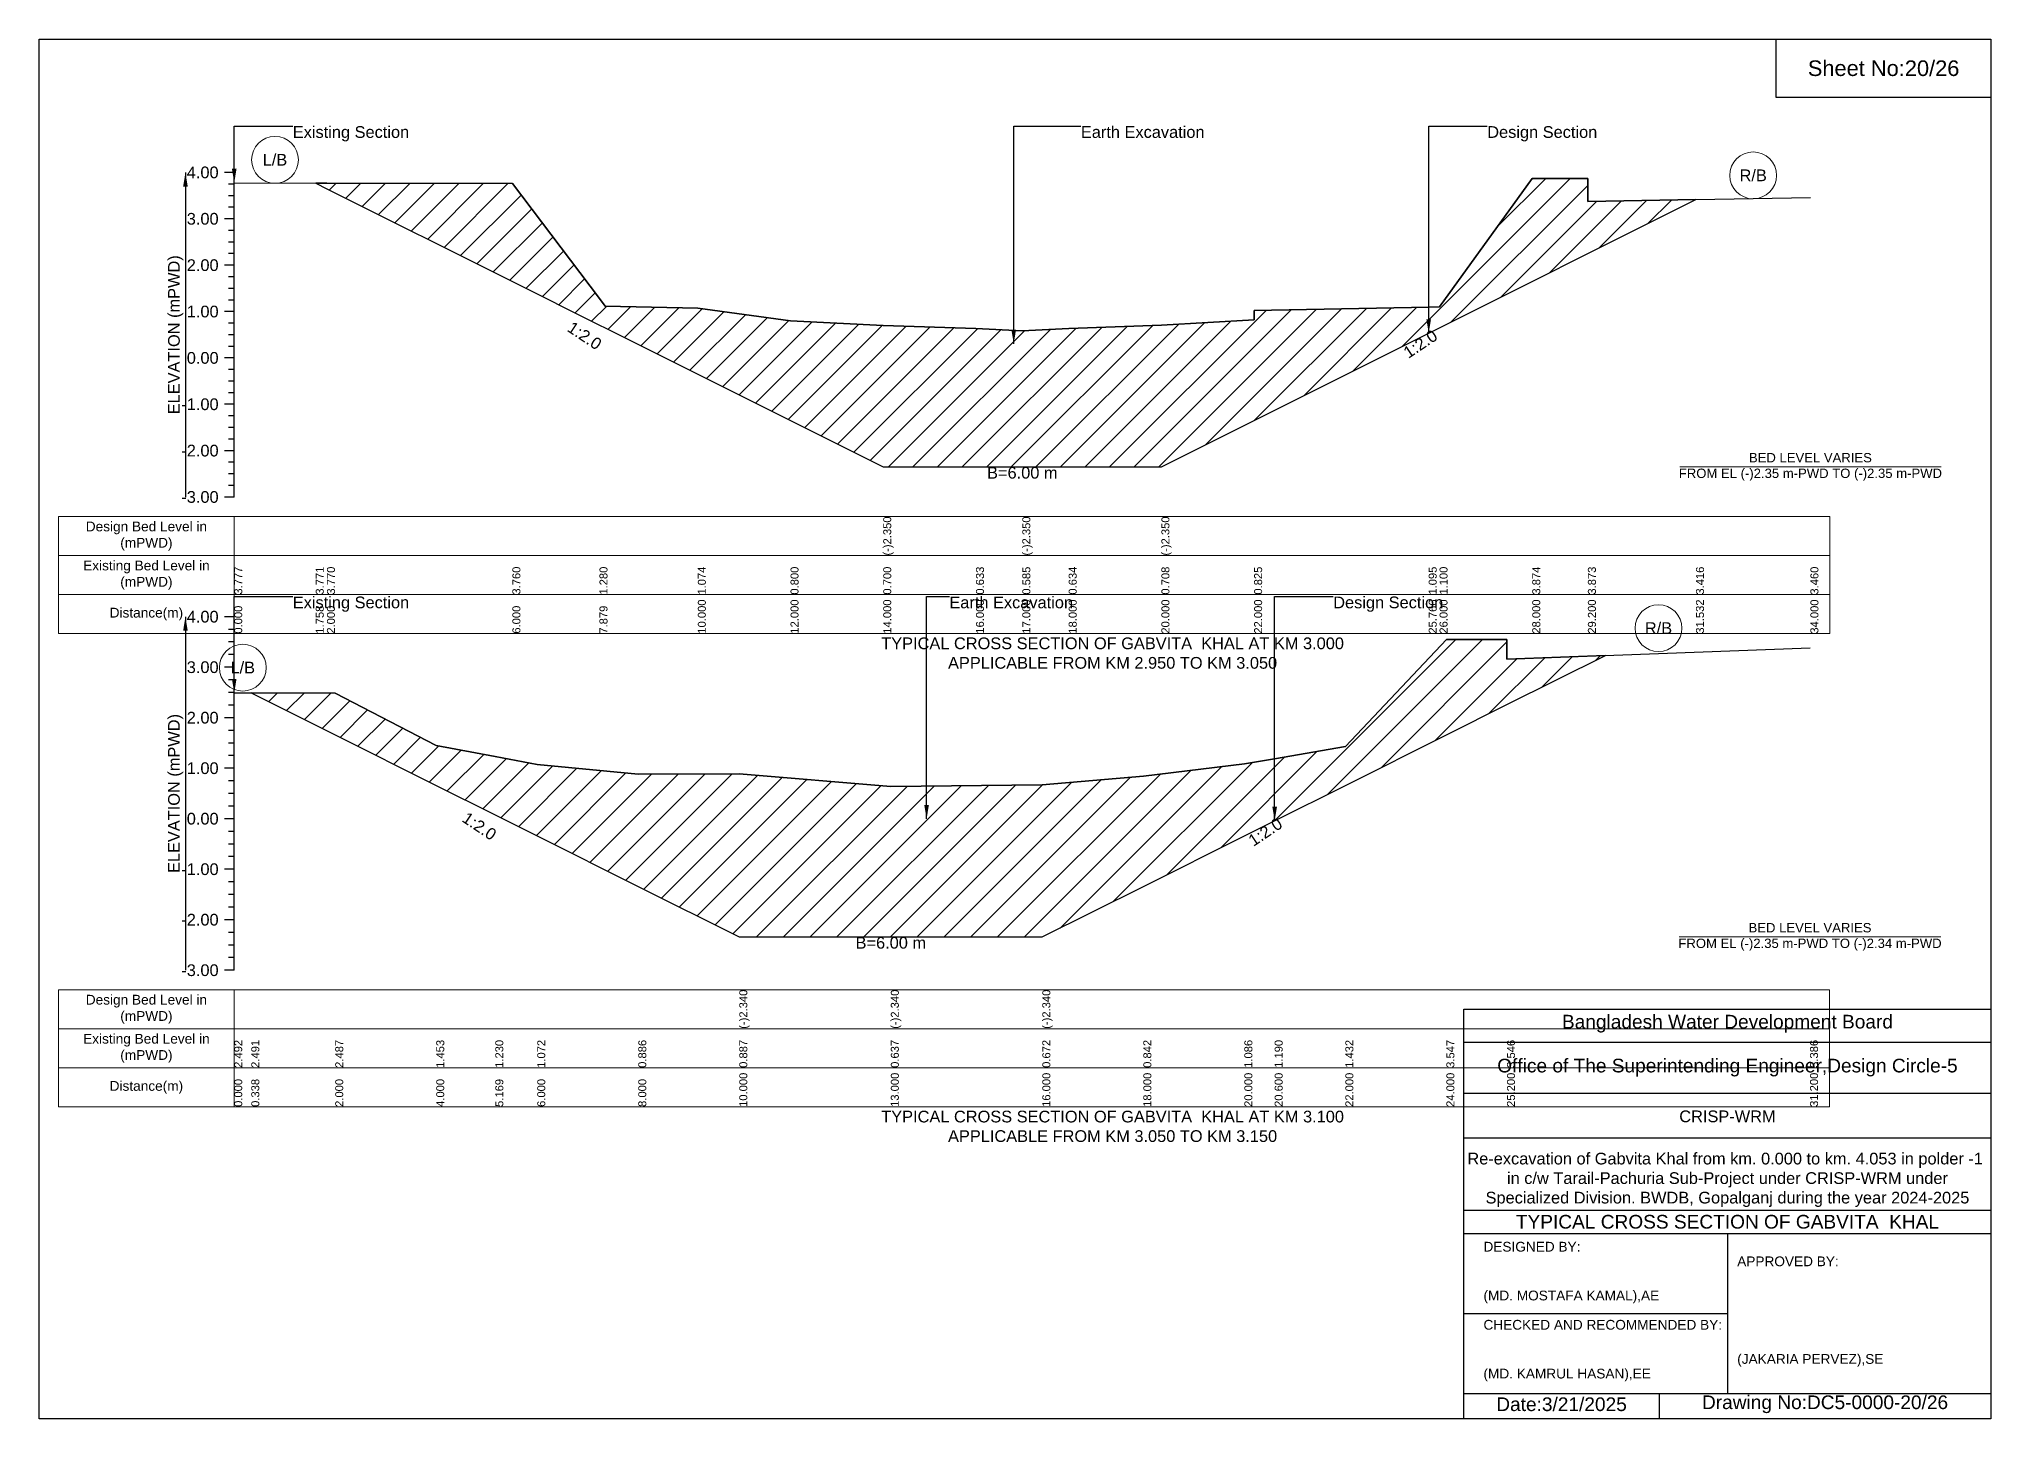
# Model space of a CAD drawing. Header units: feet. Extents: x 91000 to 358000, y -5687 to 0.
# Drawn here: x 290000 to 298000, y -5656 to 0 of the extents above; entities that cross this region are included whole.
import ezdxf

# ---------------------------------------------------------------- set-up
doc = ezdxf.new("R2010")
doc.units = ezdxf.units.FT
doc.header["$LTSCALE"] = 7
doc.header["$MEASUREMENT"] = 0
for name, color, linetype, lineweight in [('Cross section Data Border', 7, 'Continuous', 9), ('Cross Section Labels', 7, 'Continuous', 9), ('Existing_Bed_Level for Xsection', 7, 'Continuous', 25)]:
    doc.layers.add(name, color=color, linetype=linetype, lineweight=lineweight)
doc.styles.get("Standard").update_dxf_attribs({"font": 'arial.ttf'})
doc.dimstyles.get("Standard").update_dxf_attribs({"dimtxt": 0.18, "dimasz": 0.18, "dimexe": 0.18, "dimexo": 0.0625, "dimgap": 0.09, "dimtad": 0, "dimtih": 1, "dimtoh": 1, "dimdec": 4, "dimzin": 0, "dimdsep": 46, "dimtxsty": 'Standard', "dimcen": 0.09, "dimadec": 0, "dimazin": 0, "dimtfac": 1, "dimtdec": 4, "dimtofl": 0, "dimtmove": 0, "dimatfit": 3, "dimfxl": 1, "dimtolj": 1, "dimtzin": 0, "dimarcsym": 0})

msp = doc.modelspace()

# ---------------------------------------------------------------- hatches: boundary and pattern name
at = {"layer": 'Existing_Bed_Level for Xsection'}
h = msp.add_hatch(dxfattribs=at)
h.set_pattern_fill('ANSI31', color=256, scale=570, style=0)
h.paths.add_polyline_path([(291134.1, -590.7), (291180, -613.6), (291940, -993.6), (292297, -1172.2), (292320, -1183.7), (292700, -1373.7), (293080, -1563.7), (293460, -1753.7), (293840, -1753.7), (294030, -1753.7), (294220, -1753.7), (294600, -1753.7), (294980, -1563.7), (295695.5, -1205.9), (295740, -1183.7), (296120, -993.6), (296348, -879.7), (296791, -658.2), (296348, -666.1), (296348, -571.3), (296120, -571.1), (295740, -1098.2), (295695.5, -1099), (294980, -1113.3), (294980, -1150.4), (294600, -1172.6), (294220, -1186.7), (294030, -1196), (293840, -1186.9), (293460, -1174.2), (293080, -1155.2), (292700, -1103.1), (292320, -1094.3), (292297, -1064), (291940, -592.8), (291180, -590.9)])
h = msp.add_hatch(dxfattribs=at)
h.set_pattern_fill('ANSI31', color=256, scale=621, style=0)
h.paths.add_polyline_path([(290869.9, -2680.2), (291214, -2852.2), (291628, -3059.2), (291870, -3180.2), (292042, -3266.2), (292456, -3473.2), (292870, -3680.2), (293491, -3680.2), (294112, -3680.2), (294526, -3473.2), (294940, -3266.2), (295064.2, -3204.1), (295354, -3059.2), (295768, -2852.2), (296016.4, -2728), (296419.7, -2526.4), (296016.4, -2541.5), (296016.4, -2461.8), (295768, -2461.6), (295354, -2899.4), (295064.2, -2949.6), (294940, -2971.1), (294526, -3021.6), (294112, -3056.8), (293491, -3064), (292870, -3012.2), (292456, -3012.5), (292042, -2974), (291870, -2941.2), (291628, -2895.1), (291214, -2681.1)])

# ---------------------------------------------------------------- linework, layer by layer
for points in [[(290000, 0), (298000, 0), (298000, -5656), (290000, -5656)], [(297120, 0), (298000, 0), (298000, -240), (297120, -240)]]:
    msp.add_lwpolyline(points, close=True)
for points in [[(295840, -5656), (295840, -3976), (298000, -3976)], [(295840, -4112), (298000, -4112)], [(295840, -4320), (298000, -4320)], [(295840, -4504), (298000, -4504)], [(295840, -4800), (298000, -4800)], [(295840, -4896), (298000, -4896)], [(296920, -4896), (296920, -5552)], [(295840, -5224), (296920, -5224)], [(295840, -5552), (298000, -5552)], [(296640, -5552), (296640, -5656)]]:
    msp.add_lwpolyline(points)
at = {"layer": 'Cross section Data Border'}
for points in [[(290080, -1957.2), (297340, -1957.2), (297340, -2437.2), (290080, -2437.2)], [(290080, -3896.9), (297338.4, -3896.9), (297338.4, -4376.9), (290080, -4376.9)]]:
    msp.add_lwpolyline(points, close=True, dxfattribs=at)
for points in [[(290800, -1957.2), (290800, -2437.2)], [(290080, -2117.2), (297340, -2117.2)], [(290080, -2277.2), (297340, -2277.2)], [(290800, -3896.9), (290800, -4376.9)], [(290080, -4056.9), (297338.4, -4056.9)], [(290080, -4216.9), (297338.4, -4216.9)]]:
    msp.add_lwpolyline(points, dxfattribs=at)
at = {"layer": 'Cross Section Labels'}
for points in [[(296724.2, -1753.7), (297795.8, -1753.7)], [(296722.6, -3680.2), (297794.2, -3680.2)]]:
    msp.add_lwpolyline(points, dxfattribs=at)
for centre in [(290967, -495.1), (297025.5, -559), (296637.4, -2414.7), (290835, -2576.6)]:
    msp.add_circle(centre, 96, dxfattribs=at)
at = {"layer": 'Existing_Bed_Level for Xsection'}
for points in [[(290800, -547.1), (290760, -547.1)], [(290800, -1877.2), (290800, -1687.2), (290800, -1497.2), (290800, -1307.2), (290800, -1117.2), (290800, -927.1), (290800, -737.1), (290800, -547.1)], [(290800, -594.6), (290776, -594.6)], [(290800, -589.5), (291134.1, -590.7), (291180, -590.9), (291940, -592.8), (292297, -1064), (292320, -1094.3), (292700, -1103.1), (293080, -1155.2), (293460, -1174.2), (293460, -1174.2), (293840, -1186.9), (294030, -1196), (294030, -1196), (294220, -1186.7), (294600, -1172.6), (294600, -1172.6), (294980, -1150.4), (294980, -1113.3), (295695.5, -1099), (295740, -1098.2), (296120, -571.1), (296348, -571.3), (296348, -666.1), (296791, -658.2), (297260, -649.8)], [(290800, -642.1), (290776, -642.1)], [(290800, -689.6), (290776, -689.6)], [(290800, -737.1), (290760, -737.1)], [(290800, -784.6), (290776, -784.6)], [(290800, -832.1), (290776, -832.1)], [(290800, -879.7), (290776, -879.7)], [(290800, -927.1), (290760, -927.1)], [(290800, -974.6), (290776, -974.6)], [(290800, -1022.1), (290776, -1022.1)], [(290800, -1117.2), (290760, -1117.2)], [(290800, -1069.7), (290776, -1069.7)], [(290800, -1164.7), (290776, -1164.7)], [(290800, -1212.2), (290776, -1212.2)], [(290800, -1259.7), (290776, -1259.7)], [(290800, -1307.2), (290760, -1307.2)], [(290800, -1354.7), (290776, -1354.7)], [(290800, -1402.2), (290776, -1402.2)], [(290800, -1497.2), (290760, -1497.2)], [(290800, -1449.7), (290776, -1449.7)], [(290800, -1544.7), (290776, -1544.7)], [(290800, -1592.2), (290776, -1592.2)], [(290800, -1639.7), (290776, -1639.7)], [(290800, -1687.2), (290760, -1687.2)], [(290800, -1734.7), (290776, -1734.7)], [(290800, -1782.2), (290776, -1782.2)], [(290800, -1829.7), (290776, -1829.7)], [(290800, -1877.2), (290760, -1877.2)], [(290800, -2367.9), (290760, -2367.9)], [(290800, -3816.9), (290800, -3609.9), (290800, -3402.9), (290800, -3195.9), (290800, -2988.9), (290800, -2781.9), (290800, -2574.9), (290800, -2367.9)], [(290800, -2419.6), (290776, -2419.6)], [(290800, -2471.4), (290776, -2471.4)], [(290800, -2680), (290869.9, -2680.2), (291214, -2681.1), (291628, -2895.1), (291870, -2941.2), (292042, -2974), (292456, -3012.5), (292870, -3012.2), (292870, -3012.2), (293491, -3064), (293491, -3064), (294112, -3056.8), (294112, -3056.8), (294526, -3021.6), (294940, -2971.1), (295064.2, -2949.6), (295354, -2899.4), (295768, -2461.6), (296016.4, -2461.8), (296016.4, -2541.5), (297258.4, -2495)], [(290800, -2523.1), (290776, -2523.1)], [(290800, -2574.9), (290760, -2574.9)], [(290800, -2626.6), (290776, -2626.6)], [(290800, -2678.4), (290776, -2678.4)], [(290800, -2781.9), (290760, -2781.9)], [(290800, -2730.1), (290776, -2730.1)], [(290800, -2833.6), (290776, -2833.6)], [(290800, -2885.4), (290776, -2885.4)], [(290800, -2937.1), (290776, -2937.1)], [(290800, -2988.9), (290760, -2988.9)], [(290800, -3040.6), (290776, -3040.6)], [(290800, -3092.4), (290776, -3092.4)], [(290800, -3195.9), (290760, -3195.9)], [(290800, -3144.1), (290776, -3144.1)], [(290800, -3247.6), (290776, -3247.6)], [(290800, -3299.4), (290776, -3299.4)], [(290800, -3351.1), (290776, -3351.1)], [(290800, -3402.9), (290760, -3402.9)], [(290800, -3454.6), (290776, -3454.6)], [(290800, -3506.4), (290776, -3506.4)], [(290800, -3558.1), (290776, -3558.1)], [(290800, -3609.9), (290760, -3609.9)], [(290800, -3661.6), (290776, -3661.6)], [(290800, -3713.4), (290776, -3713.4)], [(290800, -3816.9), (290760, -3816.9)], [(290800, -3765.1), (290776, -3765.1)]]:
    msp.add_lwpolyline(points, dxfattribs=at)
for points in [[(291134.1, -590.7), (291134.1, -590.7), (291180, -613.6), (291940, -993.6), (292297, -1172.2), (292320, -1183.7), (292700, -1373.7), (293080, -1563.7), (293460, -1753.7), (293460, -1753.7), (293840, -1753.7), (294030, -1753.7), (294030, -1753.7), (294220, -1753.7), (294600, -1753.7), (294600, -1753.7), (294980, -1563.7), (294980, -1563.7), (295695.5, -1205.9), (295740, -1183.7), (296120, -993.6), (296348, -879.7), (296348, -879.7), (296791, -658.2), (296348, -666.1), (296348, -571.3), (296120, -571.1), (295740, -1098.2), (295695.5, -1099), (294980, -1113.3), (294980, -1150.4), (294600, -1172.6), (294600, -1172.6), (294220, -1186.7), (294030, -1196), (294030, -1196), (293840, -1186.9), (293460, -1174.2), (293460, -1174.2), (293080, -1155.2), (292700, -1103.1), (292320, -1094.3), (292297, -1064), (291940, -592.8), (291180, -590.9), (291134.1, -590.7)], [(290869.9, -2680.2), (290869.9, -2680.2), (291214, -2852.2), (291628, -3059.2), (291870, -3180.2), (292042, -3266.2), (292456, -3473.2), (292870, -3680.2), (292870, -3680.2), (293491, -3680.2), (293491, -3680.2), (294112, -3680.2), (294112, -3680.2), (294526, -3473.2), (294940, -3266.2), (295064.2, -3204.1), (295354, -3059.2), (295768, -2852.2), (296016.4, -2728), (296016.4, -2728), (296419.7, -2526.4), (296016.4, -2541.5), (296016.4, -2461.8), (295768, -2461.6), (295354, -2899.4), (295064.2, -2949.6), (294940, -2971.1), (294526, -3021.6), (294112, -3056.8), (294112, -3056.8), (293491, -3064), (293491, -3064), (292870, -3012.2), (292870, -3012.2), (292456, -3012.5), (292042, -2974), (291870, -2941.2), (291628, -2895.1), (291214, -2681.1), (290869.9, -2680.2)]]:
    msp.add_lwpolyline(points, close=True, dxfattribs=at)

# ---------------------------------------------------------------- texts
at = {"attachment_point": 5}
for s, insert, char_height in [('Sheet No:20/26', (297560, -120), 64), ('Bangladesh Water Development Board', (296920, -4036), 56), ('Office of The Superintending Engineer,Design Circle-5', (296920, -4216), 56)]:
    msp.add_mtext(s, dxfattribs=dict(at, insert=insert, char_height=char_height))
for s, insert, char_height, width, attachment_point in [('CRISP-WRM', (296920, -4416), 48, 2240, 5), ('Re-excavation of Gabvita Khal from km. 0.000 to km. 4.053 in polder -1  in c/w Tarail-Pachuria Sub-Project under CRISP-WRM under Specialized Division. BWDB, Gopalganj during the year 2024-2025', (296920, -4676), 48, 2160, 5), ('TYPICAL CROSS SECTION OF GABVITA  KHAL', (296920, -4848), 56, 2240, 5), ('DESIGNED BY:^J^J^J(MD. MOSTAFA KAMAL),AE', (295920, -5056), 40, 1120, 4), ('APPROVED BY:^J^J^J^J^J^J(JAKARIA PERVEZ),SE', (296960, -5216), 40, 1120, 4), ('CHECKED AND RECOMMENDED BY:^J^J^J(MD. KAMRUL HASAN),EE', (295920, -5376), 40, 1120, 4), ('Date:3/21/2025 ', (296240, -5596), 56, 1120, 5), ('Drawing No:DC5-0000-20/26', (297320, -5596), 56, 1760, 5)]:
    msp.add_mtext(s, dxfattribs=dict(insert=insert, char_height=char_height, width=width, attachment_point=attachment_point))
at = {"layer": 'Cross section Data Border', "char_height": 40, "width": 640, "attachment_point": 5}
for s, insert in [('Design Bed Level in (mPWD)', (290440, -2037.2)), ('Existing Bed Level in (mPWD)', (290440, -2197.2)), ('Distance(m)', (290440, -2357.2)), ('Design Bed Level in (mPWD)', (290440, -3976.9)), ('Existing Bed Level in (mPWD)', (290440, -4136.9)), ('Distance(m)', (290440, -4296.9))]:
    msp.add_mtext(s, dxfattribs=dict(at, insert=insert))
at = {"layer": 'Cross Section Labels'}
for s, insert, char_height, attachment_point in [('Existing Section', (291040, -357.1), 48, 1), ('Earth Excavation', (294270, -357.1), 48, 1), ('Design Section', (295935.5, -357.1), 48, 1), ('L/B', (290967, -495.1), 48, 5), ('R/B', (297025.5, -559), 48, 5), ('B=6.00 m', (294030, -1753.7), 48, 2), ('BED LEVEL VARIES ^JFROM EL (-)2.35 m-PWD TO (-)2.35 m-PWD', (297260, -1753.7), 38.4, 5), ('Existing Section', (291040, -2285.1), 48, 1), ('Earth Excavation', (293731, -2285.1), 48, 1), ('Design Section', (295304.2, -2285.1), 48, 1), ('R/B', (296637.4, -2414.7), 48, 5), ('TYPICAL CROSS SECTION OF GABVITA  KHAL AT KM 3.000^JAPPLICABLE FROM KM 2.950 TO KM 3.050', (294400, -2517.2), 48, 5), ('L/B', (290835, -2576.6), 48, 5), ('B=6.00 m', (293491, -3680.2), 48, 2), ('BED LEVEL VARIES ^JFROM EL (-)2.35 m-PWD TO (-)2.34 m-PWD', (297258.4, -3680.2), 38.4, 5), ('TYPICAL CROSS SECTION OF GABVITA  KHAL AT KM 3.100^JAPPLICABLE FROM KM 3.050 TO KM 3.150', (294400, -4456.9), 48, 5)]:
    msp.add_mtext(s, dxfattribs=dict(at, insert=insert, char_height=char_height, attachment_point=attachment_point))
at = {"layer": 'Cross Section Labels', "char_height": 48, "attachment_point": 2}
for insert, rotation in [((292249.5, -1195.9), 326.30993), ((295648, -1229.7), 33.69007), ((291818.2, -3206.1), 326.30993), ((295012.5, -3230), 33.69007)]:
    msp.add_mtext('1:2.0', dxfattribs=dict(at, insert=insert, rotation=rotation))
at = {"layer": 'Existing_Bed_Level for Xsection', "char_height": 48, "attachment_point": 6}
for s, insert in [('4.00', (290736, -547.1)), ('3.00', (290736, -737.1)), ('2.00', (290736, -927.1)), ('1.00', (290736, -1117.2)), ('0.00', (290736, -1307.2)), ('-1.00', (290736, -1497.2)), ('-2.00', (290736, -1687.2)), ('-3.00', (290736, -1877.2)), ('4.00', (290736, -2367.9)), ('3.00', (290736, -2574.9)), ('2.00', (290736, -2781.9)), ('1.00', (290736, -2988.9)), ('0.00', (290736, -3195.9)), ('-1.00', (290736, -3402.9)), ('-2.00', (290736, -3609.9)), ('-3.00', (290736, -3816.9))]:
    msp.add_mtext(s, dxfattribs=dict(at, insert=insert))
at = {"layer": 'Existing_Bed_Level for Xsection', "rotation": 90}
for s, insert, char_height, attachment_point in [('ELEVATION (mPWD)', (290560, -1212.2), 48, 5), ('(-)2.350', (293460, -2117.2), 32.8, 1), ('(-)2.350', (294030, -2117.2), 32.8, 1), ('(-)2.350', (294600, -2117.2), 32.8, 1), ('3.777', (290800, -2277.2), 32.8, 1), ('3.771', (291134.1, -2277.2), 32.8, 1), ('3.770', (291180, -2277.2), 32.8, 1), ('3.760', (291940, -2277.2), 32.8, 1), ('1.280', (292297, -2277.2), 32.8, 1), ('1.074', (292700, -2277.2), 32.8, 1), ('0.800', (293080, -2277.2), 32.8, 1), ('0.700', (293460, -2277.2), 32.8, 1), ('0.633', (293840, -2277.2), 32.8, 1), ('0.585', (294030, -2277.2), 32.8, 1), ('0.634', (294220, -2277.2), 32.8, 1), ('0.708', (294600, -2277.2), 32.8, 1), ('0.825', (294980, -2277.2), 32.8, 1), ('1.095', (295695.5, -2277.2), 32.8, 1), ('1.100', (295740, -2277.2), 32.8, 1), ('3.874', (296120, -2277.2), 32.8, 1), ('3.873', (296348, -2277.2), 32.8, 1), ('3.416', (296791, -2277.2), 32.8, 1), ('3.460', (297260, -2277.2), 32.8, 1), ('10.000', (292700, -2437.2), 32.8, 1), ('12.000', (293080, -2437.2), 32.8, 1), ('14.000', (293460, -2437.2), 32.8, 1), ('16.000', (293840, -2437.2), 32.8, 1), ('17.000', (294030, -2437.2), 32.8, 1), ('18.000', (294220, -2437.2), 32.8, 1), ('20.000', (294600, -2437.2), 32.8, 1), ('22.000', (294980, -2437.2), 32.8, 1), ('25.766', (295695.5, -2437.2), 32.8, 1), ('26.000', (295740, -2437.2), 32.8, 1), ('28.000', (296120, -2437.2), 32.8, 1), ('29.200', (296348, -2437.2), 32.8, 1), ('31.532', (296791, -2437.2), 32.8, 1), ('34.000', (297260, -2437.2), 32.8, 1), ('0.000', (290800, -2437.2), 32.8, 1), ('1.758', (291134.1, -2437.2), 32.8, 1), ('2.000', (291180, -2437.2), 32.8, 1), ('6.000', (291940, -2437.2), 32.8, 1), ('7.879', (292297, -2437.2), 32.8, 1), ('ELEVATION (mPWD)', (290560, -3092.4), 48, 5), ('(-)2.340', (292870, -4056.9), 32.8, 1), ('(-)2.340', (293491, -4056.9), 32.8, 1), ('(-)2.340', (294112, -4056.9), 32.8, 1), ('2.492', (290800, -4216.9), 32.8, 1), ('2.491', (290869.9, -4216.9), 32.8, 1), ('2.487', (291214, -4216.9), 32.8, 1), ('1.453', (291628, -4216.9), 32.8, 1), ('1.230', (291870, -4216.9), 32.8, 1), ('1.072', (292042, -4216.9), 32.8, 1), ('0.886', (292456, -4216.9), 32.8, 1), ('0.887', (292870, -4216.9), 32.8, 1), ('0.637', (293491, -4216.9), 32.8, 1), ('0.672', (294112, -4216.9), 32.8, 1), ('0.842', (294526, -4216.9), 32.8, 1), ('1.086', (294940, -4216.9), 32.8, 1), ('1.190', (295064.2, -4216.9), 32.8, 1), ('1.432', (295354, -4216.9), 32.8, 1), ('3.547', (295768, -4216.9), 32.8, 1), ('3.546', (296016.4, -4216.9), 32.8, 1), ('3.386', (297258.4, -4216.9), 32.8, 1), ('10.000', (292870, -4376.9), 32.8, 1), ('13.000', (293491, -4376.9), 32.8, 1), ('16.000', (294112, -4376.9), 32.8, 1), ('18.000', (294526, -4376.9), 32.8, 1), ('20.000', (294940, -4376.9), 32.8, 1), ('20.600', (295064.2, -4376.9), 32.8, 1), ('22.000', (295354, -4376.9), 32.8, 1), ('24.000', (295768, -4376.9), 32.8, 1), ('25.200', (296016.4, -4376.9), 32.8, 1), ('31.200', (297258.4, -4376.9), 32.8, 1), ('0.000', (290800, -4376.9), 32.8, 1), ('0.338', (290869.9, -4376.9), 32.8, 1), ('2.000', (291214, -4376.9), 32.8, 1), ('4.000', (291628, -4376.9), 32.8, 1), ('5.169', (291870, -4376.9), 32.8, 1), ('6.000', (292042, -4376.9), 32.8, 1), ('8.000', (292456, -4376.9), 32.8, 1)]:
    msp.add_mtext(s, dxfattribs=dict(at, insert=insert, char_height=char_height, attachment_point=attachment_point))

# ---------------------------------------------------------------- leaders
at = {"layer": 'Cross Section Labels', "annotation_type": 0, "has_hookline": 1, "hookline_direction": 0}
for points, text_width in [([(290800, -589.5), (290800, -357.1), (291039.9, -357.1)], 467.2), ([(293994.7, -1248.8), (293994.7, -357.1), (294269.9, -357.1)], 497), ([(295695.5, -1205.9), (295695.5, -357.1), (295935.4, -357.1)], 441.2), ([(290800, -2680), (290800, -2285.1), (291039.9, -2285.1)], 467.2), ([(293637.7, -3196.8), (293637.7, -2285.1), (293730.9, -2285.1)], 497), ([(295064.2, -3204.1), (295064.2, -2285.1), (295304.1, -2285.1)], 441.2)]:
    msp.add_leader(points, dimstyle='Standard', override={"dimasz": 57.6}, dxfattribs=dict(at, text_width=text_width))
at = {"layer": 'Existing_Bed_Level for Xsection'}
for points in [[(290600, -547.1), (290600, -1877.2)], [(290600, -2367.9), (290600, -3816.9)]]:
    msp.add_leader(points, dimstyle='Standard', override={"dimasz": 57.6}, dxfattribs=at)

doc.saveas('drawing.dxf')
